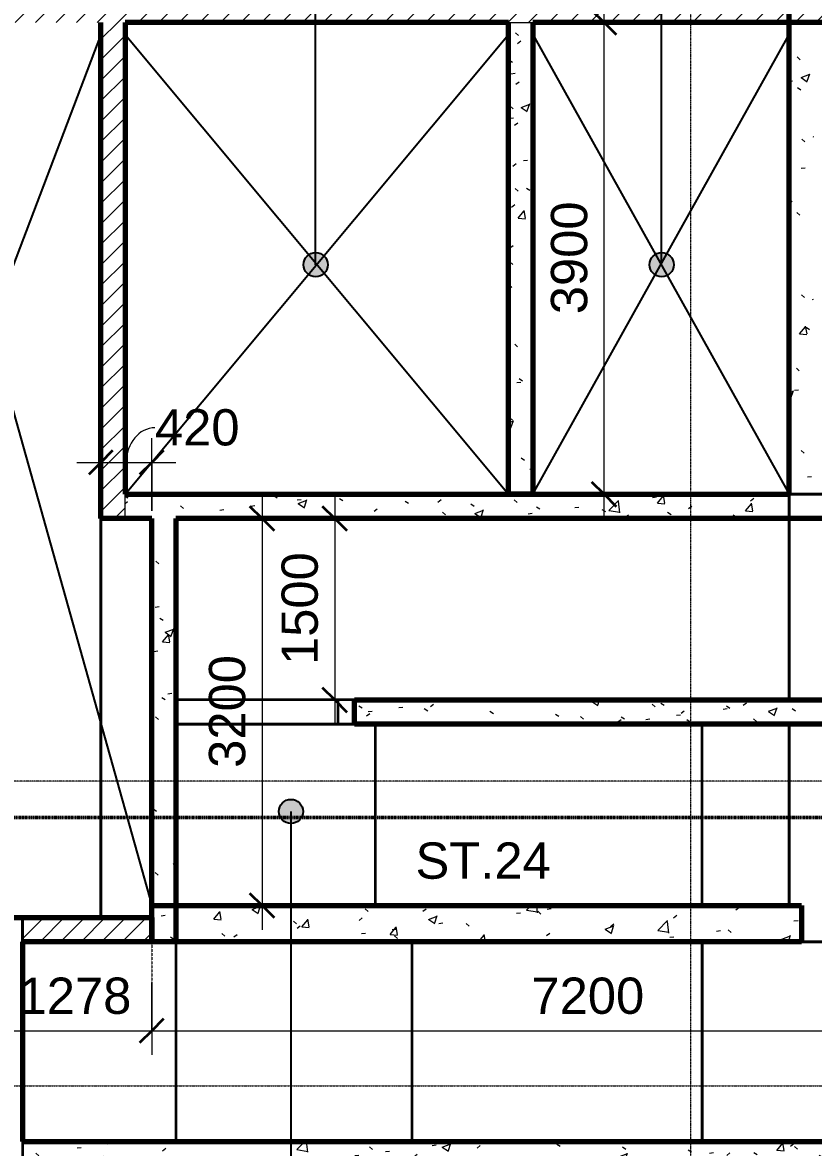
# Model space of a CAD drawing. Header units: millimetres. Extents: x -712454 to -640739, y -26917 to 7174.
# Drawn here: x -693205 to -686667, y -18823 to -9523 of the extents above; entities that cross this region are included whole.
import ezdxf

# ---------------------------------------------------------------- set-up
doc = ezdxf.new("R2010")
doc.units = ezdxf.units.MM
doc.linetypes.add('DPA_Grid _ Level 100', pattern=[10, 5.5, -1.6, 1.3, -1.6])
doc.linetypes.add('DPA_Hidden 50', pattern=[3, 2, -1])
for name, color, linetype, lineweight in [('_ _ A-DETL-OPENING', 1, 'Continuous', 25), ('A-ANNO-DIMS', 1, 'Continuous', 9), ('A-ANNO-DIMS-100', 1, 'Continuous', 9), ('A-DETL', 1, 'Continuous', 70), ('A-FLOR-E', 2, 'Continuous', 35), ('A-ROOM-IDEN', 3, 'Continuous', 25), ('A-WALL', 5, 'Continuous', 35), ('A-WALL-PATT', 1, 'Continuous', 35), ('G-ANNO-SECL', 3, 'Continuous', 9), ('S-GRID', 251, 'Continuous', 9), ('S-STRS-IDEN', 3, 'Continuous', 25), ('S-STRS-MBND', 2, 'Continuous', 35), ('WALL-E', 2, 'Continuous', 35)]:
    doc.layers.add(name, color=color, linetype=linetype, lineweight=lineweight)
doc.styles.add('Arial_2', font='arial.ttf', dxfattribs={"height": 300})
doc.dimstyles.new('DPA-DIM-3_0_T-T', dxfattribs={"dimscale": 304.8, "dimtxt": 306.07782, "dimasz": 0.656168, "dimexe": 0.656168, "dimexo": 0.0625, "dimgap": 0.164042, "dimtad": 1, "dimdec": 0, "dimzin": 0, "dimdsep": 46, "dimtxsty": 'Arial_2', "dimblk1": 'OBLIQUE', "dimblk2": 'OBLIQUE', "dimsah": 1, "dimcen": 0.09, "dimdle": 0.656168, "dimadec": 8, "dimazin": 0, "dimtfac": 1, "dimtdec": 4, "dimtix": 1, "dimtmove": 0, "dimatfit": 3, "dimfxl": 1.312336, "dimfxlon": 1, "dimtvp": 1, "dimtolj": 1, "dimtzin": 0, "dimarcsym": 2})
doc.dimstyles.new('DPA-DIM-3_0_T-T_1', dxfattribs={"dimscale": 304.8, "dimtxt": 306.07782, "dimasz": 0.656168, "dimexe": 0.656168, "dimexo": 0.0625, "dimgap": 0.164042, "dimtad": 1, "dimdec": 0, "dimzin": 0, "dimdsep": 46, "dimtxsty": 'Arial_2', "dimblk1": 'OBLIQUE', "dimblk2": 'OBLIQUE', "dimsah": 1, "dimcen": 0.09, "dimdle": 0.656168, "dimadec": 8, "dimazin": 0, "dimtfac": 1, "dimtdec": 4, "dimtix": 1, "dimtmove": 1, "dimatfit": 3, "dimfxl": 1.312336, "dimfxlon": 1, "dimtvp": 1, "dimtolj": 1, "dimtzin": 0, "dimarcsym": 2})
pattern_1 = [(50, (0, 0), (728.7365, -63.7558), [76.2, -838.2]), (355, (0, 0), (-140.9716, 764.2276), [60.96, -670.56]), (100.451, (60.7, -5.3), (587.77, 700.46675), [64.76, -712.36]), (46.184, (0, 203.2), (1084.3162, -168.171), [114.3, -1257.3]), (96.636, (90.4, 189.2), (949.6099, 989.7098), [97.14, -1068.54]), (351.184, (0, 203.2), (949.6206, 989.7012), [91.44, -1005.84]), (21, (101.6, 152.4), (606.45787, -409.06057), [76.2, -838.2]), (326, (101.6, 152.4), (247.20834, 736.7529), [60.96, -670.56]), (71.451, (152.14, 118.3), (853.66825, 327.6855), [64.76, -712.36]), (37.5, (0, 0), (12.35469, 338.22012), [33.528, -628.904, 33.528, -647.192, -673.1]), (37.5, (0, 0), (12.35469, 338.22012), [-1343.152, 33.528, -639.572]), (7.5, (0, 0), (267.27887, 400.72213), [33.528, -354.584, 33.528, -613.664, -256.54]), (7.5, (0, 0), (267.27887, 400.72213), [-1035.304, 33.528, -223.012]), (327.5, (-226.57, 0), (542.36333, -22.91534), [33.528, -220.472, 33.528, -758.952, -1051.56]), (327.5, (-226.57, 0), (542.36333, -22.91534), [-1046.48, 33.528, -1018.032]), (317.5, (-328.17, 0), (592.51696, 101.7071), [33.528, -296.672, 33.528, -492.76, -746.76]), (317.5, (-328.17, 0), (592.51696, 101.7071), [-856.488, 33.528, -713.232])]
pattern_2 = [(45, (0, 0), (-84.852814, 84.852814), [])]

# ---------------------------------------------------------------- blocks, each defined once
blk = doc.blocks.new('DIMBLOCK1-4213-01 ENLARGED ENTRANCE 3 GROUND LEVEL - REFLECTED CEILING PLAN')
at = {"layer": 'A-ANNO-DIMS-100'}
for p, q in [((-691225.1, -13423), (-691225.1, -17023)), ((-690825.1, -13623), (-691425.1, -13623)), ((-691225.1, -13623), (-690825.1, -13623)), ((-690825.1, -16823), (-691425.1, -16823)), ((-691225.1, -16823), (-690825.1, -16823))]:
    blk.add_line(p, q, dxfattribs=at)
at = {"layer": 'A-ANNO-DIMS-100', "lineweight": 35}
for p, q in [((-691225.1, -13623), (-691325.1, -13523)), ((-691225.1, -13623), (-691125.1, -13723)), ((-691225.1, -16823), (-691325.1, -16723)), ((-691225.1, -16823), (-691125.1, -16923))]:
    blk.add_line(p, q, dxfattribs=at)
at = {"layer": 'A-ANNO-DIMS-100', "color": 0, "insert": (-691664.5, -15684.5), "char_height": 300, "width": 1107.531, "attachment_point": 1, "rotation": 90, "line_spacing_factor": 0.941778, "style": 'Arial_2'}
blk.add_mtext('3200', dxfattribs=at)
blk = doc.blocks.new('_Oblique')
at = {"color": 0, "linetype": 'ByBlock', "lineweight": -2}
blk.add_line((-0.5, -0.5), (0.5, 0.5), dxfattribs=at)
blk = doc.blocks.new('DIMBLOCK10-4213-01 ENLARGED ENTRANCE 3 GROUND LEVEL - REFLECTED CEILING PLAN')
at = {"layer": 'A-ANNO-DIMS-100'}
for p, q in [((-692557.4, -12759), (-692557.4, -13359)), ((-692557.4, -13159), (-692557.4, -12759)), ((-692137.4, -13559), (-692137.4, -12959)), ((-692757.4, -13159), (-691937.4, -13159)), ((-692137.4, -13159), (-692137.4, -13559))]:
    blk.add_line(p, q, dxfattribs=at)
at = {"layer": 'A-ANNO-DIMS-100', "lineweight": 35}
for p, q in [((-692557.4, -13159), (-692457.4, -13059)), ((-692137.4, -13159), (-692037.4, -13059)), ((-692557.4, -13159), (-692657.4, -13259)), ((-692137.4, -13159), (-692237.4, -13259))]:
    blk.add_line(p, q, dxfattribs=at)
at = {"layer": 'A-ANNO-DIMS-100'}
blk.add_ellipse((-692110.5, -13159), major_axis=(0, 285.4), ratio=0.829856, start_param=0, end_param=1.570796, dxfattribs=at)
at = {"layer": 'A-ANNO-DIMS-100', "color": 0, "insert": (-692110.5, -12719.5), "char_height": 300, "width": 830.648, "attachment_point": 1, "line_spacing_factor": 0.941778, "style": 'Arial_2'}
blk.add_mtext('420', dxfattribs=at)
blk = doc.blocks.new('DIMBLOCK11-4213-01 ENLARGED ENTRANCE 3 GROUND LEVEL - REFLECTED CEILING PLAN')
at = {"layer": 'A-ANNO-DIMS-100'}
for p, q in [((-690625.1, -13423), (-690625.1, -15323)), ((-690225.1, -13623), (-690825.1, -13623)), ((-690625.1, -13623), (-690225.1, -13623)), ((-690225.1, -15123), (-690825.1, -15123)), ((-690625.1, -15123), (-690225.1, -15123))]:
    blk.add_line(p, q, dxfattribs=at)
at = {"layer": 'A-ANNO-DIMS-100', "lineweight": 35}
for p, q in [((-690625.1, -13623), (-690725.1, -13523)), ((-690625.1, -13623), (-690525.1, -13723)), ((-690625.1, -15123), (-690725.1, -15023)), ((-690625.1, -15123), (-690525.1, -15223))]:
    blk.add_line(p, q, dxfattribs=at)
at = {"layer": 'A-ANNO-DIMS-100', "color": 0, "insert": (-691064.5, -14834.5), "char_height": 300, "width": 1107.531, "attachment_point": 1, "rotation": 90, "line_spacing_factor": 0.941778, "style": 'Arial_2'}
blk.add_mtext('1500', dxfattribs=at)
blk = doc.blocks.new('DIMBLOCK12-4213-01 ENLARGED ENTRANCE 3 GROUND LEVEL - REFLECTED CEILING PLAN')
at = {"layer": 'A-ANNO-DIMS-100'}
for p, q in [((-692137.4, -17457.7), (-692137.4, -18057.7)), ((-692137.4, -17857.7), (-692137.4, -17457.7)), ((-693415.4, -18257.7), (-693415.4, -17657.7)), ((-693615.4, -17857.7), (-692137.4, -17857.7)), ((-693415.4, -17857.7), (-693415.4, -18257.7))]:
    blk.add_line(p, q, dxfattribs=at)
at = {"layer": 'A-ANNO-DIMS-100', "lineweight": 35}
for p, q in [((-693415.4, -17857.7), (-693315.4, -17757.7)), ((-692137.4, -17857.7), (-692037.4, -17757.7)), ((-693415.4, -17857.7), (-693515.4, -17957.7)), ((-692137.4, -17857.7), (-692237.4, -17957.7))]:
    blk.add_line(p, q, dxfattribs=at)
at = {"layer": 'A-ANNO-DIMS-100', "color": 0, "insert": (-693237.8, -17418.2), "char_height": 300, "width": 1107.531, "attachment_point": 1, "line_spacing_factor": 0.941778, "style": 'Arial_2'}
blk.add_mtext('1278', dxfattribs=at)
blk = doc.blocks.new('DIMBLOCK13-4213-01 ENLARGED ENTRANCE 3 GROUND LEVEL - REFLECTED CEILING PLAN')
at = {"layer": 'A-ANNO-DIMS-100'}
for p, q in [((-692137.4, -17457.7), (-692137.4, -18057.7)), ((-692137.4, -17857.7), (-692137.4, -17457.7)), ((-684937.4, -17457.7), (-684937.4, -18057.7)), ((-684937.4, -17857.7), (-684937.4, -17457.7)), ((-692137.4, -17857.7), (-684937.4, -17857.7))]:
    blk.add_line(p, q, dxfattribs=at)
at = {"layer": 'A-ANNO-DIMS-100', "lineweight": 35}
for p, q in [((-692137.4, -17857.7), (-692037.4, -17757.7)), ((-684937.4, -17857.7), (-684837.4, -17757.7)), ((-692137.4, -17857.7), (-692237.4, -17957.7)), ((-684937.4, -17857.7), (-685037.4, -17957.7))]:
    blk.add_line(p, q, dxfattribs=at)
at = {"layer": 'A-ANNO-DIMS-100', "color": 0, "insert": (-688998.8, -17418.2), "char_height": 300, "width": 1107.531, "attachment_point": 1, "line_spacing_factor": 0.941778, "style": 'Arial_2'}
blk.add_mtext('7200', dxfattribs=at)
blk = doc.blocks.new('DIMBLOCK24-4213-01 ENLARGED ENTRANCE 3 GROUND LEVEL - REFLECTED CEILING PLAN')
at = {"layer": 'A-ANNO-DIMS-100'}
for p, q in [((-688398.2, -13623), (-688398.2, -9323)), ((-688798.2, -9523), (-688198.2, -9523)), ((-688398.2, -9523), (-688798.2, -9523)), ((-687998.2, -13423), (-688598.2, -13423)), ((-688398.2, -13423), (-687998.2, -13423))]:
    blk.add_line(p, q, dxfattribs=at)
at = {"layer": 'A-ANNO-DIMS-100', "lineweight": 35}
for p, q in [((-688398.2, -9523), (-688498.2, -9423)), ((-688398.2, -9523), (-688298.2, -9623)), ((-688398.2, -13423), (-688498.2, -13323)), ((-688398.2, -13423), (-688298.2, -13523))]:
    blk.add_line(p, q, dxfattribs=at)
at = {"layer": 'A-ANNO-DIMS-100', "color": 0, "insert": (-688837.7, -11934.5), "char_height": 300, "width": 1107.531, "attachment_point": 1, "rotation": 90, "line_spacing_factor": 0.941778, "style": 'Arial_2'}
blk.add_mtext('3900', dxfattribs=at)

msp = doc.modelspace()

# ---------------------------------------------------------------- hatches: boundary and pattern name
at = {"layer": 'A-ROOM-IDEN'}
h = msp.add_hatch(color=256, dxfattribs=at)
edge = h.paths.add_edge_path()
edge.add_arc((-690782.4, -11525.5), 100, 0, 360)
h = msp.add_hatch(color=256, dxfattribs=at)
edge = h.paths.add_edge_path()
edge.add_arc((-687922.4, -11525.5), 100, 0, 360)
h = msp.add_hatch(color=256, dxfattribs=at)
edge = h.paths.add_edge_path()
edge.add_arc((-690986.9, -16045.1), 100, 0, 360)
at = {"layer": 'A-WALL-PATT', "lineweight": 9}
h = msp.add_hatch(dxfattribs=at)
h.set_pattern_fill('FP_2', color=256, style=0, pattern_type=2)
h.set_pattern_definition(pattern_2)
h.paths.add_polyline_path([(-682714.5, -9523), (-682232.4, -9523), (-682232.4, -9323), (-694405.7, -9323), (-694405.7, -9523), (-683241.8, -9523)])
h = msp.add_hatch(dxfattribs=at)
h.set_pattern_fill('FP_1', color=256, style=0, pattern_type=2)
h.set_pattern_definition(pattern_1)
h.paths.add_polyline_path([(-686669.7, -13423), (-686667.4, -13423), (-686667.4, -9323), (-686867.4, -9323), (-686867.4, -13423)])
h = msp.add_hatch(dxfattribs=at)
h.set_pattern_fill('FP_2', color=256, style=0, pattern_type=2)
h.set_pattern_definition(pattern_2)
h.paths.add_polyline_path([(-692557.4, -13623), (-692357.4, -13623), (-692357.4, -9523), (-692557.4, -9523), (-692557.4, -11822)])
h = msp.add_hatch(dxfattribs=at)
h.set_pattern_fill('FP_1', color=256, style=0, pattern_type=2)
h.set_pattern_definition(pattern_1)
h.paths.add_polyline_path([(-688987.4, -13422.6), (-688987.4, -9523), (-689187.4, -9523), (-689187.4, -13422.6)])
h = msp.add_hatch(dxfattribs=at)
h.set_pattern_fill('FP_1', color=256, style=0, pattern_type=2)
h.set_pattern_definition(pattern_1)
h.paths.add_polyline_path([(-686933.4, -13623), (-686867.4, -13623), (-686867.4, -13423), (-692357.4, -13423), (-692357.4, -13623), (-687988.1, -13623)])
h = msp.add_hatch(dxfattribs=at)
h.set_pattern_fill('FP_1', color=256, style=0, pattern_type=2)
h.set_pattern_definition(pattern_1)
h.paths.add_polyline_path([(-686669.7, -13623), (-682557.4, -13623), (-682557.4, -13423), (-686867.4, -13423), (-686867.4, -13623)])
h = msp.add_hatch(dxfattribs=at)
h.set_pattern_fill('FP_1', color=256, style=0, pattern_type=2)
h.set_pattern_definition(pattern_1)
h.paths.add_polyline_path([(-691937.4, -17123), (-691937.4, -13623), (-692137.4, -13623), (-692137.4, -17123)])
h = msp.add_hatch(dxfattribs=at)
h.set_pattern_fill('FP_1', color=256, style=0, pattern_type=2)
h.set_pattern_definition(pattern_1)
h.paths.add_polyline_path([(-685037, -15323), (-684937.4, -15323), (-684937.4, -15123), (-685037, -15123), (-685037, -15280)])
h.paths.add_polyline_path([(-686933.4, -15323), (-686137, -15323), (-686137, -15123), (-690461.9, -15123), (-690461.9, -15323), (-687988.1, -15323)])
h = msp.add_hatch(dxfattribs=at)
h.set_pattern_fill('FP_1', color=256, style=0, pattern_type=2)
h.set_pattern_definition(pattern_1)
h.paths.add_polyline_path([(-686767.4, -17123), (-686767.4, -16823), (-692137.4, -16823), (-692137.4, -17123), (-687988.1, -17123)])
h = msp.add_hatch(dxfattribs=at)
h.set_pattern_fill('FP_2', color=256, style=0, pattern_type=2)
h.set_pattern_definition(pattern_2)
h.paths.add_polyline_path([(-692137.4, -17123), (-692137.4, -16923), (-693205.4, -16923), (-693205.4, -17123), (-692207.1, -17123)])
h = msp.add_hatch(dxfattribs=at)
h.set_pattern_fill('FP_1', color=256, style=0, pattern_type=2)
h.set_pattern_definition(pattern_1)
h.paths.add_polyline_path([(-682357.4, -18973), (-682357.4, -18773), (-693205.4, -18773), (-693205.4, -18973), (-683769.2, -18973)])

# ---------------------------------------------------------------- linework, layer by layer
at = {"layer": '_ _ A-DETL-OPENING'}
for p, q in [((-692557.4, -9623), (-694155.7, -13823)), ((-694155.7, -9623), (-692137.4, -16823)), ((-692357.4, -13423), (-689187.4, -9623)), ((-692357.4, -9623), (-689187.4, -13423)), ((-688987.4, -13423), (-686867.4, -9623)), ((-688987.4, -9623), (-686867.4, -13423))]:
    msp.add_line(p, q, dxfattribs=at)
at = {"layer": 'A-DETL', "color": 8, "linetype": 'DPA_Hidden 50', "lineweight": 9}
msp.add_line((-692137.4, -17123), (-692137.4, -17857.7), dxfattribs=at)
at = {"layer": 'A-FLOR-E'}
for p, q in [((-692557.4, -16923), (-692557.4, -13423)), ((-692557.4, -13423), (-692557.4, -16923)), ((-692357.4, -13423), (-684737.4, -13423)), ((-686867.4, -13423), (-692357.4, -13423)), ((-686867.4, -15123), (-686867.4, -13423)), ((-686867.4, -13423), (-682932.4, -13423)), ((-682932.4, -13423), (-686867.4, -13423)), ((-686867.4, -13423), (-686867.4, -15123)), ((-686867.4, -16823), (-686867.4, -15323)), ((-686867.4, -15323), (-686867.4, -16823)), ((-693205.4, -18773), (-693205.4, -16923)), ((-693205.4, -16923), (-692557.4, -16923)), ((-692557.4, -16923), (-693205.4, -16923)), ((-693205.4, -16923), (-693205.4, -18773)), ((-687587.4, -17123), (-684737.4, -17123)), ((-687587.4, -18773), (-687587.4, -17123)), ((-687587.4, -17123), (-687587.4, -18773)), ((-684937.4, -17123), (-687587.4, -17123)), ((-684937.4, -17123), (-686867.4, -17123)), ((-686867.4, -17123), (-684937.4, -17123)), ((-684937.4, -18773), (-693205.4, -18773)), ((-693205.4, -18773), (-684937.4, -18773)), ((-684737.4, -18773), (-687587.4, -18773)), ((-687587.4, -18773), (-684937.4, -18773))]:
    msp.add_line(p, q, dxfattribs=at)
at = {"layer": 'A-ROOM-IDEN'}
for p, q in [((-690782.4, -11525.5), (-690782.4, 797.9)), ((-687922.4, -11525.5), (-687922.4, -2393.9)), ((-690986.9, -16045.1), (-690986.9, -22963.4))]:
    msp.add_line(p, q, dxfattribs=at)
for centre in [(-690782.4, -11525.5), (-687922.4, -11525.5), (-690986.9, -16045.1)]:
    msp.add_circle(centre, 100, dxfattribs=at)
at = {"layer": 'A-WALL', "color": 7, "lineweight": 70}
for p, q in [((-686867.4, -13423), (-686867.4, -9323)), ((-692557.4, -13623), (-692557.4, -9523)), ((-689187.4, -9523), (-692357.4, -9523)), ((-692357.4, -9523), (-692357.4, -13423)), ((-689187.4, -13422.6), (-689187.4, -9523)), ((-688987.4, -9523), (-688987.4, -13422.6)), ((-682357.4, -9523), (-688987.4, -9523)), ((-692357.4, -13423), (-686867.4, -13423)), ((-688987.4, -13422.6), (-689187.4, -13422.6)), ((-692357.4, -13623), (-692557.4, -13623)), ((-692137.4, -13623), (-692357.4, -13623)), ((-692137.4, -17123), (-692137.4, -13623)), ((-691937.4, -13623), (-691937.4, -17123)), ((-686867.4, -13623), (-691937.4, -13623)), ((-682557.4, -13623), (-686867.4, -13623)), ((-690461.9, -15223), (-690461.9, -15123)), ((-690461.9, -15123), (-686137, -15123)), ((-690461.9, -15323), (-690461.9, -15223)), ((-686137, -15323), (-690461.9, -15323)), ((-692137.4, -16823), (-686767.4, -16823)), ((-692137.4, -17123), (-692137.4, -16823)), ((-686767.4, -16823), (-686767.4, -17123)), ((-696145.9, -16923), (-693205.4, -16923)), ((-693205.4, -16923), (-692137.4, -16923)), ((-692137.4, -16923), (-692137.4, -17123)), ((-693205.4, -17123), (-693205.4, -18773)), ((-692137.4, -17123), (-693205.4, -17123)), ((-686767.4, -17123), (-692137.4, -17123)), ((-691937.4, -17123), (-692137.4, -17123)), ((-693205.4, -18773), (-682557.4, -18773))]:
    msp.add_line(p, q, dxfattribs=at)
at = {"layer": 'A-WALL', "lineweight": 9}
for p, q in [((-689187.4, -9523), (-688987.4, -9523)), ((-692357.4, -13623), (-692357.4, -13423)), ((-693205.4, -18973), (-693205.4, -18773))]:
    msp.add_line(p, q, dxfattribs=at)
at = {"layer": 'G-ANNO-SECL', "linetype": 'DPA_Grid _ Level 100', "lineweight": 50}
msp.add_line((-705313.9, -16095.1), (-649684.4, -16095.1), dxfattribs=at)
at = {"layer": 'S-GRID', "linetype": 'DPA_Grid _ Level 100'}
for p, q in [((-687682.4, -26917.1), (-687682.4, 4761.8)), ((-641560, -15796), (-711553.5, -15796)), ((-711553.5, -18313), (-641560, -18313))]:
    msp.add_line(p, q, dxfattribs=at)
at = {"layer": 'S-STRS-MBND'}
for p, q in [((-691937.4, -15323), (-691937.4, -16823)), ((-690287.4, -15323), (-691937.4, -15323)), ((-690287.4, -16823), (-690287.4, -15323)), ((-687587.4, -15323), (-690287.4, -15323)), ((-687587.4, -16823), (-687587.4, -15323)), ((-687587.4, -16823), (-690287.4, -16823)), ((-691937.4, -17123), (-691937.4, -18773)), ((-689987.4, -17123), (-690287.4, -17123)), ((-689987.4, -17123), (-689987.4, -18773)), ((-689987.4, -17123), (-687587.4, -17123)), ((-687587.4, -17123), (-687587.4, -18773)), ((-691937.4, -18773), (-689987.4, -18773)), ((-689987.4, -18773), (-687587.4, -18773))]:
    msp.add_line(p, q, dxfattribs=at)
at = {"layer": 'WALL-E'}
for p, q in [((-686867.4, -13423), (-686867.4, -9523)), ((-686867.4, -9523), (-686867.4, -13423)), ((-686867.4, -13423), (-692357.4, -13423)), ((-692357.4, -13423), (-686867.4, -13423)), ((-692557.4, -16923), (-692557.4, -13623)), ((-692557.4, -13623), (-692557.4, -16923)), ((-686867.4, -15123), (-686867.4, -13623)), ((-686867.4, -13623), (-686867.4, -15123)), ((-691937.4, -15323), (-691937.4, -15123)), ((-690598.3, -15123), (-691937.4, -15123)), ((-690598.3, -15123), (-690598.3, -15323)), ((-690461.9, -15123), (-690598.3, -15123)), ((-691937.4, -15323), (-690598.3, -15323)), ((-690598.3, -15323), (-690461.9, -15323)), ((-686867.4, -16823), (-686867.4, -15323)), ((-686867.4, -15323), (-686867.4, -16823)), ((-692557.4, -16923), (-693205.4, -16923)), ((-693205.4, -16923), (-692557.4, -16923)), ((-693205.4, -17123), (-693205.4, -16923)), ((-684937.4, -17123), (-690287.4, -17123)), ((-690287.4, -17123), (-684937.4, -17123)), ((-693205.4, -18773), (-689455.7, -18773)), ((-684937.4, -18773), (-693205.4, -18773)), ((-693205.4, -18773), (-693205.4, -18973)), ((-693205.4, -18773), (-693205.4, -18973)), ((-689455.7, -18773), (-684937.4, -18773))]:
    msp.add_line(p, q, dxfattribs=at)

# ---------------------------------------------------------------- texts
at = {"layer": 'S-STRS-IDEN', "lineweight": 9, "insert": (-689957.1, -16301.2), "char_height": 300, "width": 1386.919, "attachment_point": 1, "style": 'Arial_2'}
msp.add_mtext('ST.24', dxfattribs=at)

# ---------------------------------------------------------------- dimensions: what is measured, and where the dimension line sits
at = {"layer": 'A-ANNO-DIMS'}
for base, p1, p2, override, picture, middle in [((-688398.2, -9523), (-687998.2, -13423), (-688798.2, -9523), {"dimpost": '<>', "dimfxl": 3981.205847}, 'DIMBLOCK24-4213-01 ENLARGED ENTRANCE 3 GROUND LEVEL - REFLECTED CEILING PLAN', (-688601.5, -11473)), ((-691225.1, -16823), (-690825.1, -13623), (-690825.1, -16823), {"dimpost": '<>', "dimfxl": 3200}, 'DIMBLOCK1-4213-01 ENLARGED ENTRANCE 3 GROUND LEVEL - REFLECTED CEILING PLAN', (-691428.3, -15223)), ((-690625.1, -15123), (-690225.1, -13623), (-690225.1, -15123), {"dimpost": '<>', "dimfxl": 1500}, 'DIMBLOCK11-4213-01 ENLARGED ENTRANCE 3 GROUND LEVEL - REFLECTED CEILING PLAN', (-690828.2, -14373))]:
    dim = msp.add_linear_dim(base=base, p1=p1, p2=p2, angle=90, dimstyle='DPA-DIM-3_0_T-T', override=override, dxfattribs=at)
    dim.commit()
    dim.dimension.update_dxf_attribs({"geometry": picture, "text_midpoint": middle})
dim = msp.add_linear_dim(base=(-692137.4, -13159), p1=(-692557.4, -12759), p2=(-692137.4, -13559), dimstyle='DPA-DIM-3_0_T-T_1', override={"dimpost": '<>', "dimfxl": 903.54856}, dxfattribs=at)
dim.commit()
dim.dimension.update_dxf_attribs({"geometry": 'DIMBLOCK10-4213-01 ENLARGED ENTRANCE 3 GROUND LEVEL - REFLECTED CEILING PLAN', "text_midpoint": (-691695.2, -12919.5), "dimtype": 160})
for base, p1, p2, override, picture, middle in [((-692137.4, -17857.7), (-693415.4, -18257.7), (-692137.4, -17457.7), {"dimpost": '<>', "dimfxl": 1507.741357}, 'DIMBLOCK12-4213-01 ENLARGED ENTRANCE 3 GROUND LEVEL - REFLECTED CEILING PLAN', (-692776.4, -17654.5)), ((-684937.4, -17857.7), (-692137.4, -17457.7), (-684937.4, -17457.7), {"dimpost": '<>', "dimfxl": 7200}, 'DIMBLOCK13-4213-01 ENLARGED ENTRANCE 3 GROUND LEVEL - REFLECTED CEILING PLAN', (-688537.4, -17654.5))]:
    dim = msp.add_linear_dim(base=base, p1=p1, p2=p2, dimstyle='DPA-DIM-3_0_T-T', override=override, dxfattribs=at)
    dim.commit()
    dim.dimension.update_dxf_attribs({"geometry": picture, "text_midpoint": middle})

doc.saveas('drawing.dxf')
